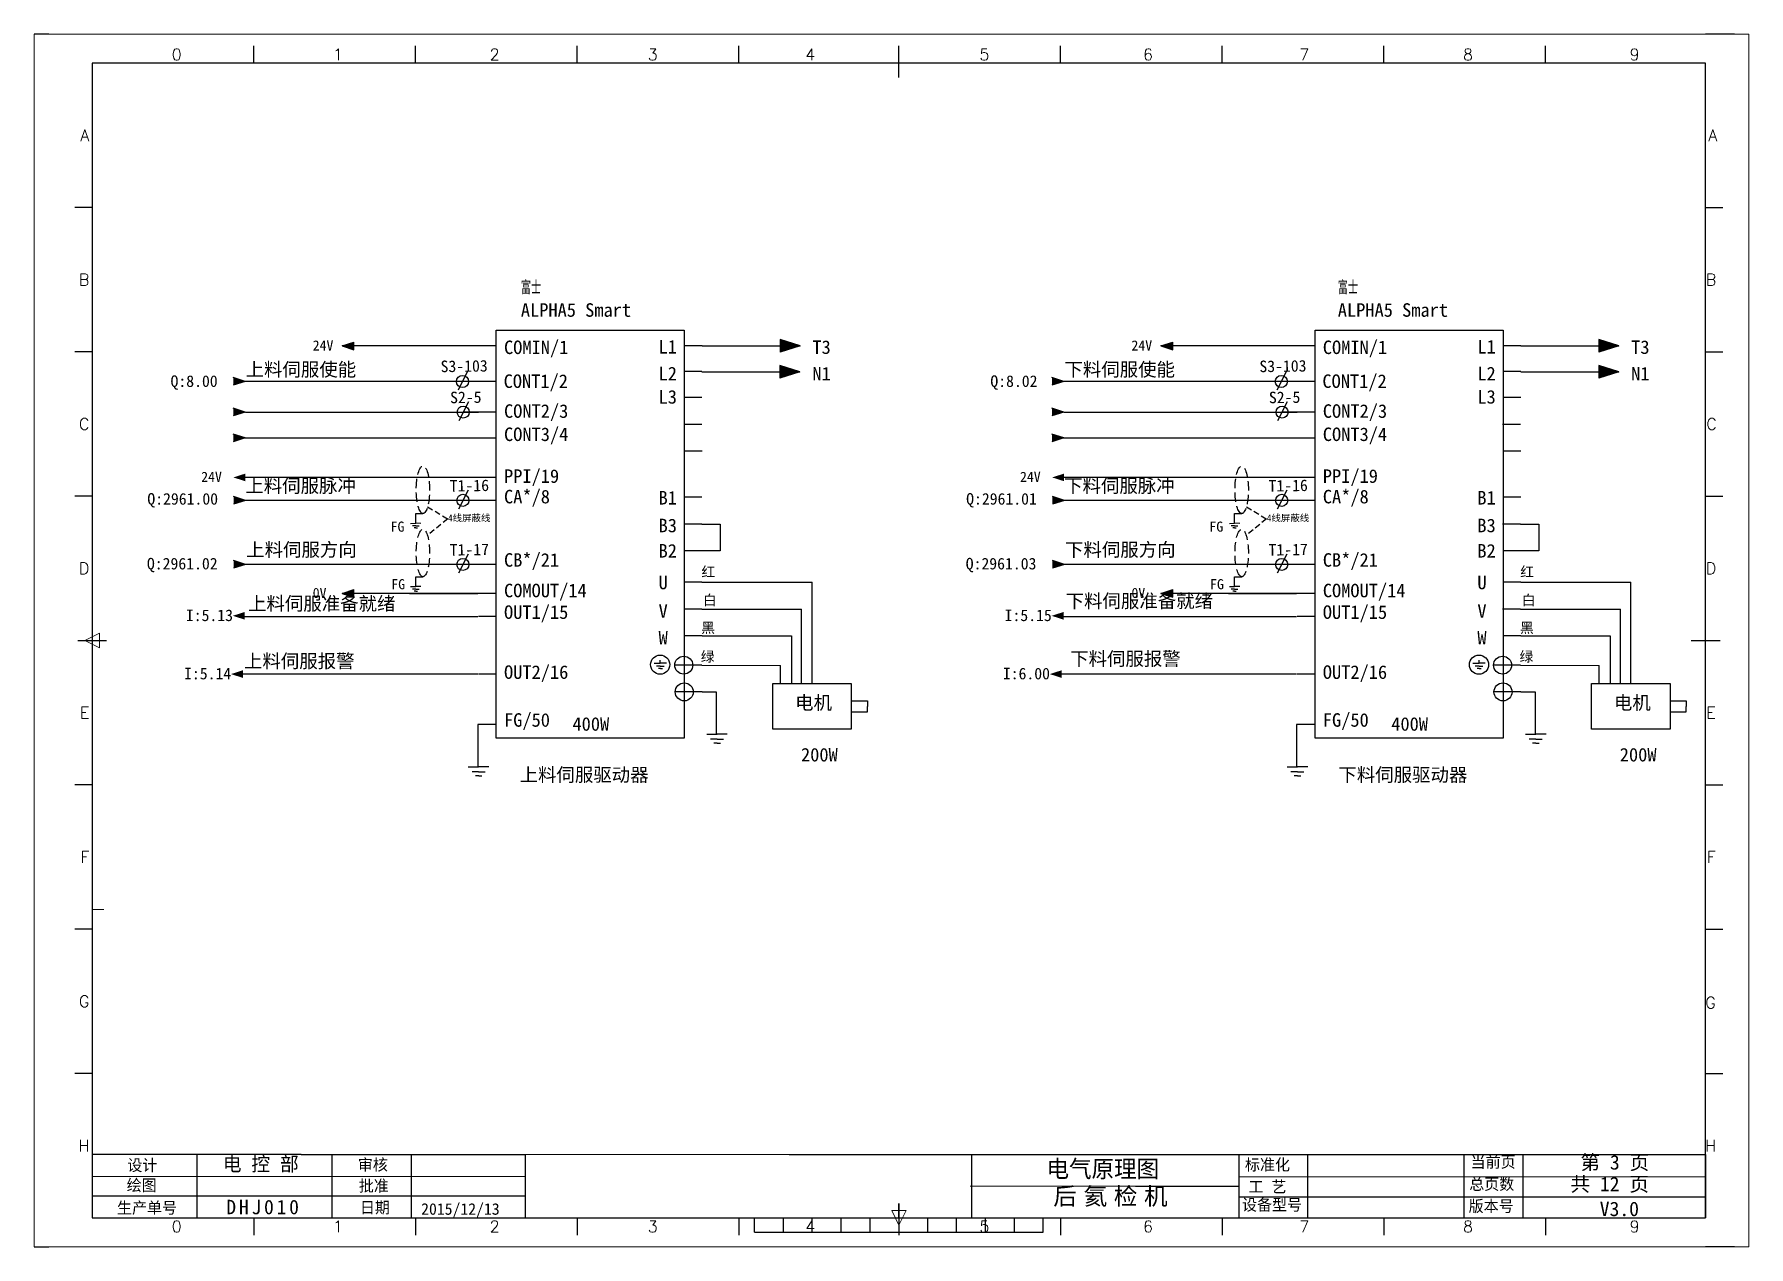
# Model space of a CAD drawing. Extents: x -471 to 3265, y -2399 to 467.
# Drawn here: x 24 to 618, y -494 to -74 of the extents above; entities that cross this region are included whole.
import ezdxf
from ezdxf.enums import TextEntityAlignment as Align

# ---------------------------------------------------------------- set-up
doc = ezdxf.new("R2010")
doc.units = 0
doc.header["$MEASUREMENT"] = 0
doc.linetypes.add('ACISOWELD', pattern=[3, 2, -1])
doc.linetypes.add('HIDDEN2', pattern=[4.7625, 3.175, -1.5875])
doc.layers.add('AE_BOR', color=1, linetype='Continuous')
doc.layers.add('SYMS', color=7, linetype='Continuous')
doc.styles.add('WD', font='romans.shx', dxfattribs={"bigfont": 'gbcbig.shx'})
doc.styles.add('工程字', font='SimSun.ttf')

# ---------------------------------------------------------------- blocks, each defined once
blk = doc.blocks.new('gb_a2_a')
for p, q in [((584, 410), (25, 410)), ((25, 410), (25, 10)), ((584, 10), (584, 410)), ((25, 10), (584, 10))]:
    blk.add_line(p, q)
at = {"lineweight": 9, "ltscale": 0.1}
blk.add_line((25, 116.86), (29, 116.86), dxfattribs=at)
at = {"layer": 'AE_BOR', "lineweight": 30}
for p, q in [((10, 420), (4.93, 420)), ((594, 420), (584, 420)), ((4.93, 0), (10, 0)), ((594, 0), (584, 0))]:
    blk.add_line(p, q, dxfattribs=at)
at = {"layer": 'AE_BOR', "color": 1, "lineweight": 15}
for p, q in [((4.93, 420), (598.93, 420)), ((4.93, 0), (4.93, 420)), ((598.93, 420), (598.93, 0)), ((22.5, 210), (27.5, 212.5)), ((27.5, 207.5), (22.5, 210)), ((27.5, 212.5), (27.5, 207.5)), ((304.5, 7.5), (302, 12.5)), ((302, 12.5), (307, 12.5)), ((307, 12.5), (304.5, 7.5)), ((598.93, 0), (4.93, 0))]:
    blk.add_line(p, q, dxfattribs=at)
at = {"layer": 'AE_BOR'}
for p, q in [((81, 410), (81, 416)), ((137, 410), (137, 416)), ((193, 410), (193, 416)), ((249, 410), (249, 416)), ((304.5, 410), (304.5, 416)), ((360.5, 410), (360.5, 416)), ((416.5, 410), (416.5, 416)), ((472.5, 410), (472.5, 416)), ((528.5, 410), (528.5, 416)), ((25, 360), (19, 360)), ((584, 360), (590, 360)), ((25, 310), (19, 310)), ((584, 310), (590, 310)), ((25, 260), (19, 260)), ((584, 260), (590, 260)), ((25, 160), (19, 160)), ((584, 160), (590, 160)), ((25, 110), (19, 110)), ((584, 110), (590, 110)), ((25, 60), (19, 60)), ((584, 60), (590, 60)), ((81, 10), (81, 4)), ((137, 10), (137, 4)), ((193, 10), (193, 4)), ((249, 10), (249, 4)), ((304.5, 10), (304.5, 4)), ((360.5, 10), (360.5, 4)), ((416.5, 10), (416.5, 4)), ((472.5, 10), (472.5, 4)), ((528.5, 10), (528.5, 4))]:
    blk.add_line(p, q, dxfattribs=at)
at = {"layer": 'AE_BOR', "color": 2, "lineweight": 30}
for p, q in [((304.5, 405), (304.5, 415)), ((20, 210), (30, 210)), ((579, 210), (589, 210)), ((304.5, 10), (304.5, 15)), ((304.5, 15), (304.5, 5)), ((254.5, 5), (254.5, 10)), ((264.5, 5), (264.5, 10)), ((274.5, 5), (274.5, 10)), ((284.5, 5), (284.5, 10)), ((294.5, 5), (294.5, 10)), ((304.5, 10), (304.5, 5)), ((314.5, 5), (314.5, 10)), ((324.5, 5), (324.5, 10)), ((334.5, 5), (334.5, 10)), ((344.5, 5), (344.5, 10)), ((354.5, 5), (354.5, 10)), ((254.5, 5), (354.5, 5))]:
    blk.add_line(p, q, dxfattribs=at)
at = {"layer": 'AE_BOR', "style": 'WD'}
for s, p in [('0', (54.27, 411)), ('1', (110.12, 411)), ('2', (164.42, 411)), ('3', (219.22, 411)), ('4', (273.82, 411)), ('5', (334.12, 411)), ('6', (390.81, 411)), ('7', (445.01, 411)), ('8', (501.67, 411)), ('9', (559.4, 411)), ('0', (54.27, 5)), ('1', (110.12, 5)), ('2', (164.42, 5)), ('3', (219.22, 5)), ('4', (273.82, 5)), ('5', (334.12, 5)), ('6', (390.81, 5)), ('7', (445.01, 5)), ('8', (501.67, 5)), ('9', (559.4, 5))]:
    blk.add_text(s, height=4, dxfattribs=at).set_placement(p, align=Align.CENTER)
for s, p in [('A', (24, 385)), ('A', (588.05, 385)), ('B', (24, 335)), ('B', (587.67, 335)), ('C', (24, 285)), ('C', (587.86, 285)), ('D', (24, 235)), ('D', (587.67, 235)), ('E', (24, 185)), ('E', (587.48, 185)), ('F', (24, 135)), ('F', (587.48, 135)), ('F', (587.48, 135)), ('G', (24, 85)), ('G', (587.48, 84.56)), ('H', (24, 35)), ('H', (587.67, 35))]:
    blk.add_text(s, height=4, dxfattribs=at).set_placement(p, align=Align.MIDDLE_RIGHT)
blk = doc.blocks.new('节点')
at = {"color": 1}
blk.add_line((5159.2, 79.1), (5149.7, 60.2), dxfattribs=at)
blk.add_circle((5154.1, 68.9), 5.98, dxfattribs=at)

msp = doc.modelspace()

# ---------------------------------------------------------------- hatches: boundary and pattern name
for points in [[(130.79, -181.84), (134.93, -180.52), (134.93, -183.17)], [(289.48, -181.84), (282.58, -179.63), (282.58, -184.05)], [(414.48, -181.84), (418.62, -180.52), (418.62, -183.17)], [(573.17, -181.84), (566.27, -179.63), (566.27, -184.05)], [(289.42, -190.79), (282.52, -188.58), (282.52, -193)], [(573.11, -190.79), (566.21, -188.58), (566.21, -193)], [(97.23, -194.14), (93.09, -195.46), (93.09, -192.81)], [(380.91, -194.14), (376.77, -195.46), (376.77, -192.81)], [(97.23, -204.75), (93.09, -206.07), (93.09, -203.42)], [(380.91, -204.75), (376.77, -206.07), (376.77, -203.42)], [(97.23, -213.72), (93.09, -215.05), (93.09, -212.39)], [(380.91, -213.72), (376.77, -215.05), (376.77, -212.39)], [(93.14, -227.38), (97.28, -226.06), (97.28, -228.71)], [(376.83, -227.38), (380.97, -226.06), (380.97, -228.71)], [(97.36, -235.33), (93.22, -236.66), (93.22, -234)], [(381.05, -235.33), (376.91, -236.66), (376.91, -234)], [(97.36, -257.52), (93.22, -258.85), (93.22, -256.19)], [(381.05, -257.52), (376.91, -258.85), (376.91, -256.19)], [(130.79, -267.57), (134.93, -266.24), (134.93, -268.9)], [(414.48, -267.57), (418.62, -266.24), (418.62, -268.9)], [(92.94, -275.32), (97.08, -274), (97.08, -276.65)], [(376.63, -275.32), (380.77, -274), (380.77, -276.65)], [(92.32, -295.51), (96.46, -294.18), (96.46, -296.84)], [(376.01, -295.51), (380.15, -294.18), (380.15, -296.84)]]:
    msp.add_hatch(color=256).paths.add_polyline_path(points)

# ---------------------------------------------------------------- linework, layer by layer
for p, q in [((130.79, -181.84), (134.93, -180.52)), ((154.2, -181.84), (130.79, -181.84)), ((130.79, -181.84), (134.93, -183.17)), ((134.93, -183.17), (134.93, -180.52)), ((178.02, -181.84), (154.2, -181.84)), ((184.23, -181.84), (178.02, -181.84)), ((184.23, -181.84), (178.02, -181.84)), ((184.23, -181.84), (178.02, -181.84)), ((184.23, -181.84), (178.02, -181.84)), ((184.23, -181.84), (178.02, -181.84)), ((184.23, -181.84), (178.02, -181.84)), ((184.23, -181.84), (178.02, -181.84)), ((184.23, -181.84), (178.02, -181.84)), ((184.23, -181.84), (178.02, -181.84)), ((184.23, -181.84), (178.02, -181.84)), ((255.55, -181.84), (249.34, -181.84)), ((255.55, -181.84), (249.34, -181.84)), ((255.55, -181.84), (249.34, -181.84)), ((255.55, -181.84), (249.34, -181.84)), ((255.55, -181.84), (249.34, -181.84)), ((255.55, -181.84), (249.34, -181.84)), ((255.55, -181.84), (249.34, -181.84)), ((255.55, -181.84), (249.34, -181.84)), ((255.55, -181.84), (249.34, -181.84)), ((255.55, -181.84), (249.34, -181.84)), ((255.55, -181.84), (289.48, -181.84)), ((289.48, -181.84), (282.58, -179.63)), ((282.58, -179.63), (282.58, -184.05)), ((289.48, -181.84), (282.58, -184.05)), ((414.48, -181.84), (418.62, -180.52)), ((437.88, -181.84), (414.48, -181.84)), ((414.48, -181.84), (418.62, -183.17)), ((418.62, -183.17), (418.62, -180.52)), ((461.71, -181.84), (437.88, -181.84)), ((467.92, -181.84), (461.71, -181.84)), ((467.92, -181.84), (461.71, -181.84)), ((467.92, -181.84), (461.71, -181.84)), ((467.92, -181.84), (461.71, -181.84)), ((467.92, -181.84), (461.71, -181.84)), ((467.92, -181.84), (461.71, -181.84)), ((467.92, -181.84), (461.71, -181.84)), ((467.92, -181.84), (461.71, -181.84)), ((467.92, -181.84), (461.71, -181.84)), ((467.92, -181.84), (461.71, -181.84)), ((539.24, -181.84), (533.03, -181.84)), ((539.24, -181.84), (533.03, -181.84)), ((539.24, -181.84), (533.03, -181.84)), ((539.24, -181.84), (533.03, -181.84)), ((539.24, -181.84), (533.03, -181.84)), ((539.24, -181.84), (533.03, -181.84)), ((539.24, -181.84), (533.03, -181.84)), ((539.24, -181.84), (533.03, -181.84)), ((539.24, -181.84), (533.03, -181.84)), ((539.24, -181.84), (533.03, -181.84)), ((539.24, -181.84), (573.17, -181.84)), ((573.17, -181.84), (566.27, -179.63)), ((566.27, -179.63), (566.27, -184.05)), ((573.17, -181.84), (566.27, -184.05)), ((289.42, -190.79), (282.52, -188.58)), ((282.52, -188.58), (282.52, -193)), ((573.11, -190.79), (566.21, -188.58)), ((566.21, -188.58), (566.21, -193)), ((97.23, -194.14), (93.09, -192.81)), ((97.23, -194.14), (93.09, -195.46)), ((103.07, -194.14), (97.23, -194.14)), ((172.53, -194.14), (103.07, -194.14)), ((184.23, -194.14), (172.53, -194.14)), ((177.89, -194.14), (172.53, -194.14)), ((255.5, -190.72), (249.29, -190.72)), ((255.5, -190.78), (289.42, -190.78)), ((289.42, -190.79), (282.52, -193)), ((380.91, -194.14), (376.77, -192.81)), ((380.91, -194.14), (376.77, -195.46)), ((386.75, -194.14), (380.91, -194.14)), ((456.21, -194.14), (386.75, -194.14)), ((467.92, -194.14), (456.21, -194.14)), ((461.57, -194.14), (456.21, -194.14)), ((539.19, -190.72), (532.98, -190.72)), ((539.18, -190.78), (573.11, -190.78)), ((573.11, -190.79), (566.21, -193)), ((255.5, -199.7), (249.29, -199.7)), ((539.18, -199.7), (532.97, -199.7)), ((97.23, -204.75), (93.09, -203.42)), ((97.23, -204.75), (93.09, -206.07)), ((97.33, -204.74), (178.02, -204.74)), ((178.15, -204.74), (172.79, -204.74)), ((184.23, -204.74), (178.02, -204.74)), ((380.91, -204.75), (376.77, -203.42)), ((380.91, -204.75), (376.77, -206.07)), ((381.01, -204.74), (461.7, -204.74)), ((461.83, -204.74), (456.47, -204.74)), ((467.91, -204.74), (461.7, -204.74)), ((97.23, -213.72), (93.09, -212.39)), ((97.23, -213.72), (93.09, -215.05)), ((178.02, -213.77), (97.07, -213.77)), ((184.23, -213.77), (178.02, -213.77)), ((255.39, -209.07), (249.18, -209.07)), ((380.91, -213.72), (376.77, -212.39)), ((380.91, -213.72), (376.77, -215.05)), ((461.71, -213.77), (380.75, -213.77)), ((467.92, -213.77), (461.71, -213.77)), ((539.08, -209.07), (532.87, -209.07)), ((255.55, -218.33), (249.34, -218.33)), ((539.24, -218.33), (533.03, -218.33)), ((136.88, -227.38), (97.28, -227.38)), ((178.02, -227.38), (136.88, -227.38)), ((184.16, -227.38), (177.95, -227.38)), ((420.57, -227.38), (380.97, -227.38)), ((461.71, -227.38), (420.57, -227.38)), ((467.85, -227.38), (461.64, -227.38)), ((97.36, -235.33), (93.22, -234)), ((97.36, -235.33), (93.22, -236.66)), ((103.2, -235.33), (97.36, -235.33)), ((172.66, -235.33), (103.2, -235.33)), ((178.02, -235.33), (171.15, -235.33)), ((178.02, -235.33), (172.66, -235.33)), ((184.23, -235.33), (178.02, -235.33)), ((255.5, -234.19), (249.29, -234.19)), ((381.05, -235.33), (376.91, -234)), ((381.05, -235.33), (376.91, -236.66)), ((386.89, -235.33), (381.05, -235.33)), ((456.35, -235.33), (386.89, -235.33)), ((461.71, -235.33), (454.84, -235.33)), ((461.71, -235.33), (456.35, -235.33)), ((467.92, -235.33), (461.71, -235.33)), ((539.18, -234.19), (532.97, -234.19)), ((154.55, -243.29), (156.34, -243.28)), ((158.13, -243.29), (156.34, -243.28)), ((438.24, -243.29), (440.02, -243.28)), ((441.81, -243.29), (440.02, -243.28)), ((156.34, -244.15), (155.21, -244.15)), ((156.36, -244.84), (155.79, -244.84)), ((156.34, -244.15), (157.46, -244.15)), ((156.36, -244.84), (156.93, -244.84)), ((255.39, -243.56), (249.18, -243.56)), ((255.39, -243.56), (261.76, -243.56)), ((261.76, -243.56), (261.76, -252.82)), ((440.02, -244.15), (438.9, -244.15)), ((440.05, -244.84), (439.47, -244.84)), ((440.02, -244.15), (441.15, -244.15)), ((440.05, -244.84), (440.62, -244.84)), ((539.08, -243.56), (532.87, -243.56)), ((539.08, -243.56), (545.45, -243.56)), ((545.45, -243.56), (545.45, -252.82)), ((255.55, -252.82), (249.34, -252.82)), ((261.76, -252.82), (255.55, -252.82)), ((539.24, -252.82), (533.03, -252.82)), ((545.45, -252.82), (539.24, -252.82)), ((97.36, -257.52), (93.22, -256.19)), ((97.36, -257.52), (93.22, -258.85)), ((103.2, -257.52), (97.36, -257.52)), ((172.66, -257.52), (103.2, -257.52)), ((178.02, -257.52), (172.66, -257.52)), ((178.02, -257.52), (172.66, -257.52)), ((184.23, -257.52), (178.02, -257.52)), ((381.05, -257.52), (376.91, -256.19)), ((381.05, -257.52), (376.91, -258.85)), ((386.89, -257.52), (381.05, -257.52)), ((456.35, -257.52), (386.89, -257.52)), ((461.71, -257.52), (456.35, -257.52)), ((461.71, -257.52), (456.35, -257.52)), ((467.92, -257.52), (461.71, -257.52)), ((130.79, -267.57), (134.93, -266.24)), ((134.93, -268.9), (134.93, -266.24)), ((154.55, -265.19), (156.34, -265.17)), ((156.34, -266.04), (155.21, -266.04)), ((156.36, -266.74), (155.79, -266.74)), ((158.13, -265.19), (156.34, -265.17)), ((156.34, -266.04), (157.46, -266.04)), ((156.36, -266.74), (156.93, -266.74)), ((255.5, -263.67), (249.29, -263.67)), ((255.5, -263.67), (293.65, -263.67)), ((293.65, -298.79), (293.65, -263.67)), ((414.48, -267.57), (418.62, -266.24)), ((418.62, -268.9), (418.62, -266.24)), ((438.24, -265.19), (440.02, -265.17)), ((440.02, -266.04), (438.9, -266.04)), ((440.05, -266.74), (439.47, -266.74)), ((441.81, -265.19), (440.02, -265.17)), ((440.02, -266.04), (441.15, -266.04)), ((440.05, -266.74), (440.62, -266.74)), ((539.18, -263.67), (532.97, -263.67)), ((539.18, -263.67), (577.34, -263.67)), ((577.34, -298.79), (577.34, -263.67)), ((154.2, -267.57), (130.79, -267.57)), ((130.79, -267.57), (134.93, -268.9)), ((177.82, -267.58), (153.61, -267.58)), ((154.2, -267.58), (177.82, -267.58)), ((184.03, -267.58), (177.82, -267.58)), ((255.39, -273.03), (249.18, -273.03)), ((255.39, -273.03), (290.03, -273.03)), ((290.03, -298.79), (290.03, -273.03)), ((437.88, -267.57), (414.48, -267.57)), ((414.48, -267.57), (418.62, -268.9)), ((461.51, -267.58), (437.3, -267.58)), ((437.88, -267.58), (461.51, -267.58)), ((467.72, -267.58), (461.51, -267.58)), ((539.08, -273.03), (532.87, -273.03)), ((539.08, -273.03), (573.72, -273.03)), ((573.72, -298.79), (573.72, -273.03)), ((94.69, -275.52), (177.82, -275.52)), ((184.23, -275.52), (178.02, -275.52)), ((378.38, -275.52), (461.51, -275.52)), ((467.92, -275.52), (461.71, -275.52)), ((255.55, -282.29), (249.34, -282.29)), ((255.55, -282.29), (286.53, -282.29)), ((286.53, -282.29), (286.53, -298.79)), ((539.24, -282.29), (533.03, -282.29)), ((539.24, -282.29), (570.21, -282.29)), ((570.21, -282.29), (570.21, -298.79)), ((241.06, -291.75), (241.06, -290.64)), ((524.75, -291.75), (524.75, -290.64)), ((177.82, -295.58), (95.64, -295.58)), ((184.23, -295.58), (178.02, -295.58)), ((238.91, -291.77), (241.06, -291.75)), ((241.06, -292.79), (239.71, -292.79)), ((241.09, -293.63), (240.4, -293.63)), ((243.21, -291.77), (241.06, -291.75)), ((241.06, -292.79), (242.41, -292.79)), ((241.09, -293.63), (241.77, -293.63)), ((249.34, -292.42), (246.07, -292.42)), ((255.39, -292.42), (249.18, -292.42)), ((255.39, -292.42), (282.72, -292.52)), ((282.72, -298.72), (282.72, -292.52)), ((461.51, -295.58), (379.33, -295.58)), ((467.92, -295.58), (461.71, -295.58)), ((522.6, -291.77), (524.75, -291.75)), ((524.75, -292.79), (523.4, -292.79)), ((524.77, -293.63), (524.08, -293.63)), ((526.89, -291.77), (524.75, -291.75)), ((524.75, -292.79), (526.1, -292.79)), ((524.77, -293.63), (525.46, -293.63)), ((533.03, -292.42), (529.75, -292.42)), ((539.08, -292.42), (532.87, -292.42)), ((539.08, -292.42), (566.4, -292.52)), ((566.4, -298.72), (566.4, -292.52)), ((249.34, -301.67), (246.23, -301.67)), ((255.55, -301.67), (249.34, -301.67)), ((255.55, -301.67), (260.43, -301.67)), ((260.43, -301.67), (260.43, -316.34)), ((533.03, -301.67), (529.91, -301.67)), ((539.24, -301.67), (533.03, -301.67)), ((539.24, -301.67), (544.12, -301.67)), ((544.12, -301.67), (544.12, -316.34)), ((307.24, -304.79), (312.86, -304.79)), ((307.24, -308.62), (312.86, -308.62)), ((312.86, -304.79), (312.86, -306.7)), ((312.86, -308.62), (312.86, -306.7)), ((590.93, -304.79), (596.54, -304.79)), ((590.93, -308.62), (596.54, -308.62)), ((596.54, -304.79), (596.54, -306.7)), ((596.54, -308.62), (596.54, -306.7)), ((184.03, -313.01), (177.82, -313.01)), ((177.82, -313.01), (177.82, -327.67)), ((467.72, -313.01), (461.51, -313.01)), ((461.51, -313.01), (461.51, -327.67)), ((257.13, -316.36), (260.71, -316.34)), ((260.71, -318.08), (258.46, -318.08)), ((260.75, -319.46), (259.6, -319.46)), ((264.28, -316.36), (260.71, -316.34)), ((260.71, -318.08), (262.96, -318.08)), ((260.75, -319.46), (261.89, -319.46)), ((540.82, -316.36), (544.39, -316.34)), ((544.39, -318.08), (542.15, -318.08)), ((544.43, -319.46), (543.29, -319.46)), ((547.97, -316.36), (544.39, -316.34)), ((544.39, -318.08), (546.64, -318.08)), ((544.43, -319.46), (545.58, -319.46)), ((174.52, -327.7), (178.1, -327.67)), ((178.1, -329.42), (175.85, -329.42)), ((178.14, -330.8), (176.99, -330.8)), ((181.67, -327.7), (178.1, -327.67)), ((178.1, -329.42), (180.35, -329.42)), ((178.14, -330.8), (179.28, -330.8)), ((458.21, -327.7), (461.78, -327.67)), ((461.78, -329.42), (459.54, -329.42)), ((461.82, -330.8), (460.68, -330.8)), ((465.36, -327.7), (461.78, -327.67)), ((461.78, -329.42), (464.03, -329.42)), ((461.82, -330.8), (462.97, -330.8)), ((116.66, -461.88), (44.23, -461.88)), ((44.23, -461.88), (44.23, -483.88)), ((80.5, -461.88), (80.5, -483.88)), ((116.66, -461.88), (194.27, -461.88)), ((127.26, -461.88), (127.26, -483.88)), ((154.71, -461.88), (154.71, -483.88)), ((194.27, -461.88), (194.27, -483.88)), ((285.76, -461.88), (405.66, -461.88)), ((348.83, -461.88), (348.83, -483.88)), ((405.66, -461.88), (543.23, -461.88)), ((441.46, -461.88), (441.46, -483.88)), ((543.23, -461.88), (603.23, -461.88)), ((405.66, -472.88), (441.43, -472.88)), ((44.23, -483.88), (603.23, -483.88))]:
    msp.add_line(p, q)
at = {"linetype": 'ACISOWELD'}
for p, q in [((160.44, -237.57), (167.39, -241.76)), ((444.13, -237.57), (451.08, -241.76)), ((167.39, -241.76), (160.36, -247.47)), ((451.08, -241.76), (444.05, -247.47))]:
    msp.add_line(p, q, dxfattribs=at)
at = {"lineweight": -3}
for p, q in [((156.34, -243.28), (156.34, -239.88)), ((156.34, -239.88), (158.82, -239.88)), ((440.02, -243.28), (440.02, -239.88)), ((440.02, -239.88), (442.5, -239.88)), ((156.34, -265.17), (156.34, -261.78)), ((156.34, -261.78), (158.82, -261.78)), ((440.02, -265.17), (440.02, -261.78)), ((440.02, -261.78), (442.5, -261.78))]:
    msp.add_line(p, q, dxfattribs=at)
at = {"lineweight": 9, "ltscale": 0.1}
for p, q in [((194.27, -461.88), (285.76, -461.88)), ((348.46, -472.88), (405.66, -472.88))]:
    msp.add_line(p, q, dxfattribs=at)
at = {"color": 0, "ltscale": 2}
for p, q in [((465.34, -461.88), (465.34, -483.88)), ((539.93, -461.88), (539.93, -483.88)), ((44.23, -469.56), (194.27, -469.5)), ((441.54, -469.64), (603.23, -469.57)), ((44.23, -476.26), (194.27, -476.26)), ((441.43, -476.6), (603.23, -476.6))]:
    msp.add_line(p, q, dxfattribs=at)
at = {"color": 0}
for p, q in [((519.51, -461.88), (519.51, -483.88)), ((603.23, -461.88), (603.23, -483.88))]:
    msp.add_line(p, q, dxfattribs=at)
for points in [[(184.23, -176.34), (249.34, -176.34), (249.34, -317.7), (184.23, -317.72)], [(467.92, -176.34), (533.03, -176.34), (533.03, -317.7), (467.92, -317.72)], [(280.06, -298.79), (307.24, -298.79), (307.24, -314.61), (280.06, -314.61)], [(563.75, -298.79), (590.93, -298.79), (590.93, -314.61), (563.75, -314.61)]]:
    msp.add_lwpolyline(points, close=True)
for centre, radius in [((241.01, -292.25), 3.32), ((249.18, -292.42), 3.12), ((524.7, -292.25), 3.32), ((532.87, -292.42), 3.12), ((249.34, -301.67), 3.12), ((533.03, -301.67), 3.12)]:
    msp.add_circle(centre, radius)
at = {"linetype": 'HIDDEN2'}
for centre in [(158.82, -231.67), (442.5, -231.67), (158.82, -253.57), (442.5, -253.57)]:
    msp.add_ellipse(centre, major_axis=(0, -8.21), ratio=0.28236, dxfattribs=at)

# ---------------------------------------------------------------- block references
msp.add_blockref('gb_a2_a', (19.23, -493.88))
at = {"xscale": 0.3500000000003638, "yscale": 0.3499999999999091, "zscale": 0.35}
for p in [(-1631.41, -218.26), (-1631.41, -218.26), (-1631.41, -218.26), (-1347.72, -218.26), (-1347.72, -218.26), (-1347.72, -218.26), (-1631.15, -228.86), (-1631.15, -228.86), (-1631.15, -228.86), (-1347.46, -228.86), (-1347.46, -228.86), (-1347.46, -228.86), (-1631.27, -259.45), (-1631.27, -259.45), (-1631.27, -259.45), (-1347.59, -259.45), (-1347.59, -259.45), (-1347.59, -259.45), (-1631.27, -281.64), (-1631.27, -281.64), (-1631.27, -281.64), (-1347.59, -281.64), (-1347.59, -281.64), (-1347.59, -281.64)]:
    msp.add_blockref('节点', p, dxfattribs=at)

# ---------------------------------------------------------------- texts
at = {"attachment_point": 1}
for s, insert, char_height, width in [('{\\Fromans,gbcbig|c134;富士}\\PALPHA5 Smart', (192.74, -159.25), 4.68, 56.6384), ('{\\Fromans,gbcbig|c134;富士}\\PALPHA5 Smart', (475.79, -159.25), 4.68, 56.6384), ('24V', (120.62, -179.91), 3.51, 10.6118), ('{\\fSimSun|b0|i0|c134|p2;COMIN/1}', (186.91, -179.97), 4.68, 28.5346), ('{\\fSimSun|b0|i0|c134|p2;L1}', (240.46, -179.78), 4.68, 8.6709), ('T3', (293.75, -179.91), 4.68, 10.6118), ('24V', (404.3, -179.91), 3.51, 10.6118), ('{\\fSimSun|b0|i0|c134|p2;COMIN/1}', (470.6, -179.97), 4.68, 28.5346), ('{\\fSimSun|b0|i0|c134|p2;L1}', (524.15, -179.78), 4.68, 8.6709), ('T3', (577.43, -179.91), 4.68, 10.6118), ('{\\fSimSun|b0|i0|c134|p2;上料伺服使能}', (97.38, -187.65), 4.68, 60.8549), ('{\\fSimSun|b0|i0|c134|p2;L2}', (240.46, -189.07), 4.68, 8.6709), ('N1', (293.75, -189.11), 4.68, 10.6118), ('{\\fSimSun|b0|i0|c134|p2;下料伺服使能}', (381.07, -187.65), 4.68, 60.8549), ('{\\fSimSun|b0|i0|c134|p2;L2}', (524.15, -189.07), 4.68, 8.6709), ('N1', (577.43, -189.11), 4.68, 10.6118), ('Q:8.00', (71.37, -192.03), 4, 29.6073), ('{\\fSimSun|b0|i0|c134|p2;CONT1/2}', (186.78, -191.7), 4.68, 39.6119), ('Q:8.02', (355.42, -192.03), 4, 29.6073), ('{\\fSimSun|b0|i0|c134|p2;CONT1/2}', (470.46, -191.7), 4.68, 39.6119), ('{\\fSimSun|b0|i0|c134|p2;CONT2/3}', (186.91, -202.06), 4.68, 44.8867), ('{\\fSimSun|b0|i0|c134|p2;L3}', (240.46, -197.14), 4.68, 8.6709), ('{\\fSimSun|b0|i0|c134|p2;CONT2/3}', (470.6, -202.06), 4.68, 44.8867), ('{\\fSimSun|b0|i0|c134|p2;L3}', (524.15, -197.14), 4.68, 8.6709), ('{\\fSimSun|b0|i0|c134|p2;CONT3/4}', (186.91, -210.1), 4.68, 9.2812), ('{\\fSimSun|b0|i0|c134|p2;CONT3/4}', (470.6, -210.1), 4.68, 9.2812), ('24V', (81.99, -225.42), 3.51, 10.6118), ('{\\fSimSun|b0|i0|c134|p2;PPI/19}', (186.91, -224.59), 4.68, 9.2812), ('24V', (365.68, -225.42), 3.51, 10.6118), ('{\\fSimSun|b0|i0|c134|p2;PPI/19}', (470.6, -224.59), 4.68, 9.2812), ('{\\fSimSun|b0|i0|c134|p2;上料伺服脉冲}', (97.28, -227.94), 4.68, 63.382), ('{\\fSimSun|b0|i0|c134|p2;CA*/8}', (186.91, -231.69), 4.68, 9.2812), ('{\\fSimSun|b0|i0|c134|p2;下料伺服脉冲}', (380.97, -227.94), 4.68, 60.9011), ('{\\fSimSun|b0|i0|c134|p2;CA*/8}', (470.6, -231.69), 4.68, 9.2812), ('Q:2961.00', (63.34, -232.81), 4, 29.6073), ('{\\fSimSun|b0|i0|c134|p2;B1}', (240.46, -232.09), 4.68, 8.6709), ('Q:2961.01', (347.03, -232.81), 4, 29.6073), ('{\\fSimSun|b0|i0|c134|p2;B1}', (524.15, -232.09), 4.68, 8.6709), ('FG', (147.63, -242.67), 3.51, 10.6118), ('{\\fSimSun|b0|i0|c134|p2;B3}', (240.46, -241.7), 4.68, 8.6709), ('FG', (431.31, -242.67), 3.51, 10.6118), ('{\\fSimSun|b0|i0|c134|p2;B3}', (524.15, -241.7), 4.68, 8.6709), ('{\\fSimSun|b0|i0|c134|p2;上料伺服方向}', (97.59, -250.06), 4.68, 62.8475), ('{\\fSimSun|b0|i0|c134|p2;下料伺服方向}', (381.28, -250.06), 4.68, 60.0971), ('Q:2961.02', (63.19, -255.25), 4, 33.1244), ('{\\fSimSun|b0|i0|c134|p2;CB*/21}', (186.91, -253.63), 4.68, 9.2812), ('{\\fSimSun|b0|i0|c134|p2;B2}', (240.46, -250.47), 4.68, 8.6709), ('Q:2961.03', (346.88, -255.25), 4, 33.1244), ('{\\fSimSun|b0|i0|c134|p2;CB*/21}', (470.6, -253.63), 4.68, 9.2812), ('{\\fSimSun|b0|i0|c134|p2;B2}', (524.15, -250.47), 4.68, 8.6709), ('{\\fSimSun|b0|i0|c134|p2;红}', (255.31, -258.32), 3.51, 8.6709), ('{\\fSimSun|b0|i0|c134|p2;红}', (539, -258.32), 3.51, 8.6709), ('0V', (120.62, -265.64), 3.51, 10.6118), ('FG', (147.86, -262.61), 3.51, 10.6118), ('{\\fSimSun|b0|i0|c134|p2;COMOUT/14}', (186.91, -264.22), 4.68, 9.2812), ('{\\fSimSun|b0|i0|c134|p2;U}', (240.46, -261.42), 4.68, 8.6709), ('{\\fSimSun|b0|i0|c134|p2;下料伺服准备就绪}', (381.49, -267.84), 4.68, 73.5879), ('0V', (404.3, -265.64), 3.51, 10.6118), ('FG', (431.55, -262.61), 3.51, 10.6118), ('{\\fSimSun|b0|i0|c134|p2;COMOUT/14}', (470.6, -264.22), 4.68, 9.2812), ('{\\fSimSun|b0|i0|c134|p2;U}', (524.15, -261.42), 4.68, 8.6709), ('I:5.13', (76.68, -273.15), 4, 29.6073), ('{\\fSimSun|b0|i0|c134|p2;上料伺服准备就绪}', (98.22, -268.74), 4.68, 77.3909), ('{\\fSimSun|b0|i0|c134|p2;OUT1/15}', (186.91, -271.71), 4.68, 9.2812), ('{\\fSimSun|b0|i0|c134|p2;V}', (240.46, -271.33), 4.68, 8.6709), ('{\\fSimSun|b0|i0|c134|p2;白}', (255.83, -268.12), 3.51, 8.6709), ('I:5.15', (360.36, -273.15), 4, 29.6073), ('{\\fSimSun|b0|i0|c134|p2;OUT1/15}', (470.6, -271.71), 4.68, 9.2812), ('{\\fSimSun|b0|i0|c134|p2;V}', (524.15, -271.33), 4.68, 8.6709), ('{\\fSimSun|b0|i0|c134|p2;白}', (539.52, -268.12), 3.51, 8.6709), ('{\\fSimSun|b0|i0|c134|p2;黑}', (255.22, -277.73), 3.51, 8.6709), ('{\\fSimSun|b0|i0|c134|p2;黑}', (538.91, -277.73), 3.51, 8.6709), ('{\\fSimSun|b0|i0|c134|p2;W}', (240.46, -280.58), 4.68, 8.6709), ('{\\fSimSun|b0|i0|c134|p2;W}', (524.15, -280.58), 4.68, 8.6709), ('{\\fSimSun|b0|i0|c134|p2;上料伺服报警}', (96.82, -288.64), 4.68, 62.8127), ('{\\fSimSun|b0|i0|c134|p2;绿}', (255.08, -287.69), 3.51, 8.6709), ('{\\fSimSun|b0|i0|c134|p2;下料伺服报警}', (383.07, -287.85), 4.68, 62.8127), ('{\\fSimSun|b0|i0|c134|p2;绿}', (538.77, -287.69), 3.51, 8.6709), ('I:5.14', (76.06, -293.33), 4, 29.6073), ('{\\fSimSun|b0|i0|c134|p2;OUT2/16}', (186.91, -292.49), 4.68, 9.2812), ('I:6.00', (359.74, -293.33), 4, 29.6073), ('{\\fSimSun|b0|i0|c134|p2;OUT2/16}', (470.6, -292.49), 4.68, 9.2812), ('{\\fSimSun|b0|i0|c134|p2;电机}', (287.77, -303.09), 4.68, 16.9953), ('{\\fSimSun|b0|i0|c134|p2;电机}', (571.45, -303.09), 4.68, 16.9953), ('{\\fSimSun|b0|i0|c134|p2;FG/50}', (186.91, -309.07), 4.68, 9.2812), ('{\\fSimSun|b0|i0|c134|p2;FG/50}', (470.6, -309.07), 4.68, 9.2812), ('400W', (210.62, -310.45), 4.68, 56.6384), ('400W', (494.31, -310.45), 4.68, 56.6384), ('200W', (289.8, -321.1), 4.68, 56.6384), ('200W', (573.49, -321.1), 4.68, 56.6384), ('{\\fSimSun|b0|i0|c134|p2;上料伺服驱动器}', (192.31, -328.04), 4.68, 74.4673), ('{\\fSimSun|b0|i0|c134|p2;下料伺服驱动器}', (476, -328.04), 4.68, 74.4673), ('{\\fSimSun|b0|i0|c134|p2;第 }3 {\\fSimSun|b0|i0|c134|p2;页}', (559.85, -462.16), 5, 38.1635), ('{\\fSimSun|b0|i0|c134|p2;共 }12 {\\fSimSun|b0|i0|c134|p2;页}', (556.38, -469.69), 5, 40.4924), ('{\\fNSimSun|b0|i0|c134|p49;\\T1.28;DHJ010}', (90.69, -477.64), 5, 40.4924), ('V3.0', (566.54, -478.28), 5, 40.4924)]:
    msp.add_mtext(s, dxfattribs=dict(at, insert=insert, char_height=char_height, width=width))
at = {"linetype": 'ACISOWELD', "char_height": 2.34, "width": 16.3121, "attachment_point": 1}
for insert in [(167.51, -240.26), (451.2, -240.26)]:
    msp.add_mtext('4线屏蔽线', dxfattribs=dict(at, insert=insert))
at = {"color": 0, "ltscale": 2, "attachment_point": 1}
for s, insert, char_height, width in [('设计', (56.39, -463.64), 4, 19.345), ('电 控 部', (89.48, -462.67), 5, 34.8314), ('审核', (136.26, -463.46), 4, 25.5075), ('电气原理图', (374.88, -463.88), 6, 43.9128), ('标准化', (443.62, -463.46), 4, 23.3399), ('当前页', (521.81, -462.48), 4, 19.345), ('{\\C256;绘图}', (56.18, -470.57), 4, 19.345), ('批准', (136.59, -470.79), 4, 25.5075), ('{\\fNSimSun|b0|i0|c134|p49;\\T1.28;\\C256;后氦检机}', (377.22, -473.4), 6, 43.9128), ('工 艺', (444.87, -471.08), 4, 19.345), ('总页数', (521.33, -470.16), 4, 19.345), ('生产单号', (52.81, -478.4), 4, 25.1534), ('日期', (136.98, -478.29), 4, 25.5075), ('2015/12/13', (158.19, -478.81), 4, 25.5075), ('设备型号', (442.6, -477.34), 4, 31.672), ('版本号', (521.13, -477.8), 4, 19.345)]:
    msp.add_mtext(s, dxfattribs=dict(at, insert=insert, char_height=char_height, width=width))
at = {"layer": 'SYMS', "char_height": 4, "width": 6.8249, "attachment_point": 1, "rotation": 0.87622, "style": '工程字'}
for s, insert in [('S3-103', (164.9, -186.94)), ('S3-103', (448.59, -186.94)), ('S2-5', (168.2, -197.71)), ('S2-5', (451.89, -197.71)), ('T1-16', (168.08, -228.3)), ('T1-16', (451.76, -228.3)), ('T1-17', (168.08, -250.49)), ('T1-17', (451.76, -250.49))]:
    msp.add_mtext(s, dxfattribs=dict(at, insert=insert))

doc.saveas('drawing.dxf')
